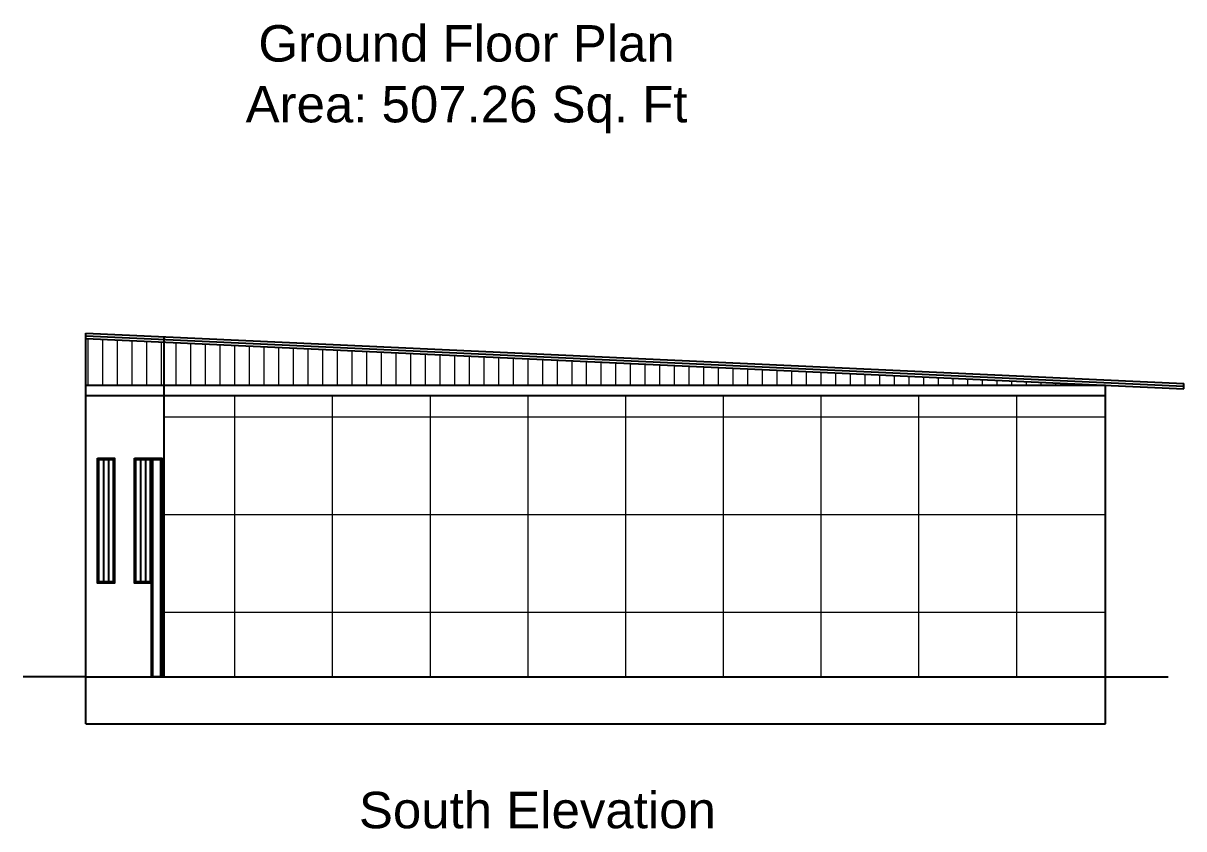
# Model space of a CAD drawing. Header units: inches. Extents: x 392906 to 410488, y -52747 to -40742.
# Drawn here: x 399181.3 to 399626.7, y -51429.7 to -51120.4 of the extents above; entities that cross this region are included whole.
import ezdxf

# ---------------------------------------------------------------- set-up
doc = ezdxf.new("R2010")
doc.units = ezdxf.units.IN
doc.header["$LTSCALE"] = 2
doc.header["$MEASUREMENT"] = 0
doc.layers.get('0').update_dxf_attribs({"linetype": 'CONTINUOUS'})
doc.layers.add('1', color=7, linetype='CONTINUOUS', lineweight=13)
doc.layers.add('steps', color=253, linetype='CONTINUOUS', lineweight=20)
doc.styles.get("Standard").update_dxf_attribs({"font": 'ARIALN.TTF'})

msp = doc.modelspace()

# ---------------------------------------------------------------- hatches: boundary and pattern name
at = {"layer": '1', "ltscale": 5}
h = msp.add_hatch(dxfattribs=at)
h.set_pattern_fill('ANSI37', color=256, scale=300, angle=45, style=0)
h.set_pattern_definition([(90, (0, -1621.52), (-37.5, 0), []), (180, (0, -1621.52), (-4e-15, -37.5), [])])
h.paths.add_polyline_path([(399596.66, -51371.4), (399596.66, -51263.4), (399235.41, -51263.4), (399235.41, -51371.4)])
at = {"layer": 'steps', "ltscale": 0.3}
h = msp.add_hatch(dxfattribs=at)
h.set_pattern_fill('ANSI31', scale=45, angle=45)
h.set_pattern_definition([(90, (0, -1621.518), (-5.625, 0), [])])
h.paths.add_polyline_path([(399235.41, -51242.79), (399205.27, -51241.4), (399205.27, -51259.4), (399235.41, -51259.4)])
h = msp.add_hatch(dxfattribs=at)
h.set_pattern_fill('ANSI31', scale=45, angle=45)
h.paths.add_polyline_path([(399235.41, -51242.79), (399235.41, -51259.4), (399596.66, -51259.4)])

# ---------------------------------------------------------------- linework, layer by layer
at = {"ltscale": 0.5}
for p, q in [((399205.27, -51241.4), (399205.27, -51239.4)), ((399205.27, -51239.4), (399626.66, -51258.78)), ((399205.27, -51240.4), (399626.66, -51259.78)), ((399235.41, -51371.4), (399235.41, -51240.81)), ((399205.27, -51371.4), (399205.27, -51241.4)), ((399205.27, -51241.4), (399626.66, -51260.78)), ((399626.66, -51260.78), (399626.66, -51258.78)), ((399205.27, -51259.4), (399596.66, -51259.4)), ((399205.27, -51263.4), (399596.66, -51263.4)), ((399596.66, -51371.4), (399596.66, -51259.4)), ((399210.27, -51287.9), (399215.79, -51287.9)), ((399210.27, -51334.9), (399210.27, -51287.9)), ((399212.11, -51287.9), (399212.11, -51335.4)), ((399213.95, -51287.9), (399213.95, -51335.4)), ((399215.79, -51287.9), (399215.79, -51334.9)), ((399224.49, -51287.9), (399230, -51287.9)), ((399224.49, -51334.9), (399224.49, -51287.9)), ((399226.33, -51287.9), (399226.33, -51335.4)), ((399228.16, -51287.9), (399228.16, -51335.4)), ((399230, -51287.9), (399230, -51334.9)), ((399215.79, -51334.9), (399210.27, -51334.9)), ((399230, -51334.9), (399224.49, -51334.9)), ((399205.27, -51371.4), (399181.27, -51371.4)), ((399205.27, -51371.4), (399596.66, -51371.4)), ((399205.27, -51389.4), (399205.27, -51371.4)), ((399596.66, -51389.4), (399596.66, -51371.4)), ((399596.66, -51371.4), (399620.66, -51371.4)), ((399205.27, -51389.4), (399596.66, -51389.4))]:
    msp.add_line(p, q, dxfattribs=at)
for points in [[(399209.77, -51287.4), (399216.29, -51287.4), (399216.29, -51335.4), (399209.77, -51335.4)], [(399223.99, -51287.4), (399230.5, -51287.4), (399230.5, -51335.4), (399223.99, -51335.4)], [(399230.5, -51287.4), (399234.42, -51287.4), (399234.42, -51371.4), (399230.5, -51371.4)]]:
    msp.add_lwpolyline(points, close=True, dxfattribs=at)
msp.add_lwpolyline([(399231, -51371.4), (399231, -51287.9), (399233.92, -51287.9), (399233.92, -51371.4)], dxfattribs=at)

# ---------------------------------------------------------------- texts
at = {"color": 7, "linetype": 'ByBlock', "lineweight": 5, "char_height": 14, "width": 235.547, "attachment_point": 5}
for s, insert in [('{\\fArial CE|b0|i0|c238|p34;Ground Floor Plan\\PArea: \\fArial CE|b0|i0|c0|p34;507.26\\fArial CE|b0|i0|c238|p34; Sq. Ft}', (399351.42, -51141.93)), ('{\\fArial CE|b0|i0|c0|p34;South Elevation}', (399378.6, -51422.6))]:
    msp.add_mtext(s, dxfattribs=dict(at, insert=insert))

doc.saveas('drawing.dxf')
